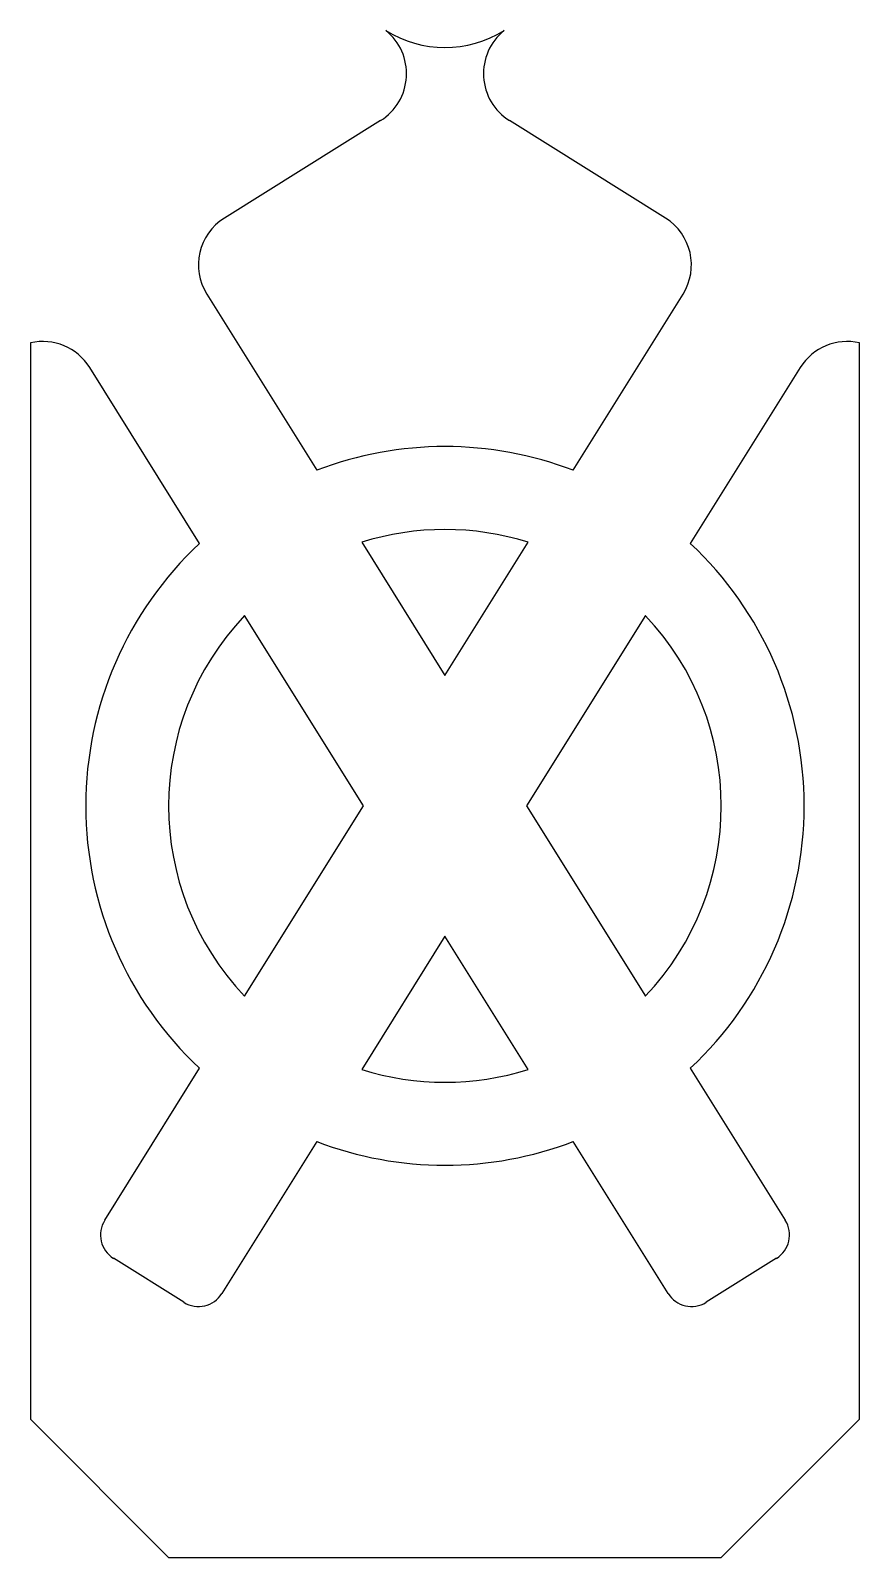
# Model space of a CAD drawing. Extents: x -40 to 20, y -61 to 49.
import ezdxf

# ---------------------------------------------------------------- set-up
doc = ezdxf.new("R2010")
doc.units = 0
doc.header["$MEASUREMENT"] = 0

msp = doc.modelspace()

# ---------------------------------------------------------------- linework, layer by layer
for p, q in [((-14.91, 42.47, 11), (-26.21, 35.41, 11)), ((5.71, 35.41, 11), (-5.58, 42.47, 11)), ((-27.48, 29.9, 11), (-19.53, 17.17, 11)), ((-0.97, 17.17, 11), (6.99, 29.9, 11)), ((-40.25, 26.38, 11), (-40.25, -51.5, 11)), ((-40.25, 26.38, 11), (-40.25, -51.5, 11)), ((19.75, -51.5, 11), (19.75, 26.38, 11)), ((19.75, -51.5, 11), (19.75, 26.38, 11)), ((-28.01, 11.87, 11), (-35.96, 24.6, 11)), ((-28.01, 11.87, 11), (-35.96, 24.6, 11)), ((15.47, 24.6, 11), (7.51, 11.87, 11)), ((15.47, 24.6, 11), (7.51, 11.87, 11)), ((-16.27, 11.96, 11), (-10.25, 2.32, 11)), ((-10.25, 2.32, 11), (-4.22, 11.96, 11)), ((-16.14, -7.12, 11), (-24.75, 6.66, 11)), ((4.26, 6.66, 11), (-4.35, -7.12, 11)), ((-24.75, -20.89, 11), (-16.14, -7.12, 11)), ((-4.35, -7.12, 11), (4.26, -20.89, 11)), ((-10.25, -16.55, 11), (-16.27, -26.19, 11)), ((-4.22, -26.19, 11), (-10.25, -16.55, 11)), ((-34.88, -37.1, 11), (-28.01, -26.1, 11)), ((-34.88, -37.1, 11), (-28.01, -26.1, 11)), ((7.51, -26.1, 11), (14.38, -37.1, 11)), ((7.51, -26.1, 11), (14.38, -37.1, 11)), ((-19.53, -31.4, 11), (-26.4, -42.4, 11)), ((-19.53, -31.4, 11), (-26.4, -42.4, 11)), ((5.9, -42.4, 11), (-0.97, -31.4, 11)), ((5.9, -42.4, 11), (-0.97, -31.4, 11)), ((-29.15, -43.03, 11), (-34.24, -39.85, 11)), ((-29.15, -43.03, 11), (-34.24, -39.85, 11)), ((13.75, -39.85, 11), (8.66, -43.03, 11)), ((13.75, -39.85, 11), (8.66, -43.03, 11)), ((-40.25, -51.5, 11), (-30.25, -61.5, 11)), ((-40.25, -51.5, 11), (-30.25, -61.5, 11)), ((9.75, -61.5, 11), (19.75, -51.5, 11)), ((9.75, -61.5, 11), (19.75, -51.5, 11)), ((-30.25, -61.5, 11), (9.75, -61.5, 11)), ((-30.25, -61.5, 11), (9.75, -61.5, 11))]:
    msp.add_line(p, q)
for centre, radius, start, end in [((-17.03, 45.86, 11), 4, 302, 51.252), ((-10.25, 55.81, 11), 8.06, 237.9277, 302.0723), ((-3.46, 45.86, 11), 4, 128.748, 238), ((-24.09, 32.02, 11), 4, 122, 212), ((3.59, 32.02, 11), 4, 328, 58), ((-39.35, 22.48, 11), 4, 32, 102.9125), ((-39.35, 22.48, 11), 4, 32, 102.9125), ((18.86, 22.48, 11), 4, 77.0875, 148), ((18.86, 22.48, 11), 4, 77.0875, 148), ((-10.25, -7.12, 11), 26, 69.0875, 110.9125), ((-10.25, -7.12, 11), 20, 72.4775, 107.5225), ((-10.25, -7.12, 11), 26, 133.0875, 226.9125), ((-10.25, -7.12, 11), 26, 133.0875, 226.9125), ((-10.25, -7.12, 11), 26, 313.0875, 46.9125), ((-10.25, -7.12, 11), 26, 313.0875, 46.9125), ((-10.25, -7.12, 11), 20, 136.4775, 223.5225), ((-10.25, -7.12, 11), 20, 316.4775, 43.5225), ((-10.25, -7.12, 11), 20, 252.4775, 287.5225), ((-10.25, -7.12, 11), 26, 249.0875, 290.9125), ((-10.25, -7.12, 11), 26, 249.0875, 290.9125), ((-33.18, -38.16, 11), 2, 148, 238), ((-33.18, -38.16, 11), 2, 148, 238), ((12.69, -38.16, 11), 2, 302, 32), ((12.69, -38.16, 11), 2, 302, 32), ((-28.09, -41.34, 11), 2, 238, 328), ((-28.09, -41.34, 11), 2, 238, 328), ((7.6, -41.34, 11), 2, 212, 302), ((7.6, -41.34, 11), 2, 212, 302)]:
    msp.add_arc(centre, radius, start, end)

doc.saveas('drawing.dxf')
